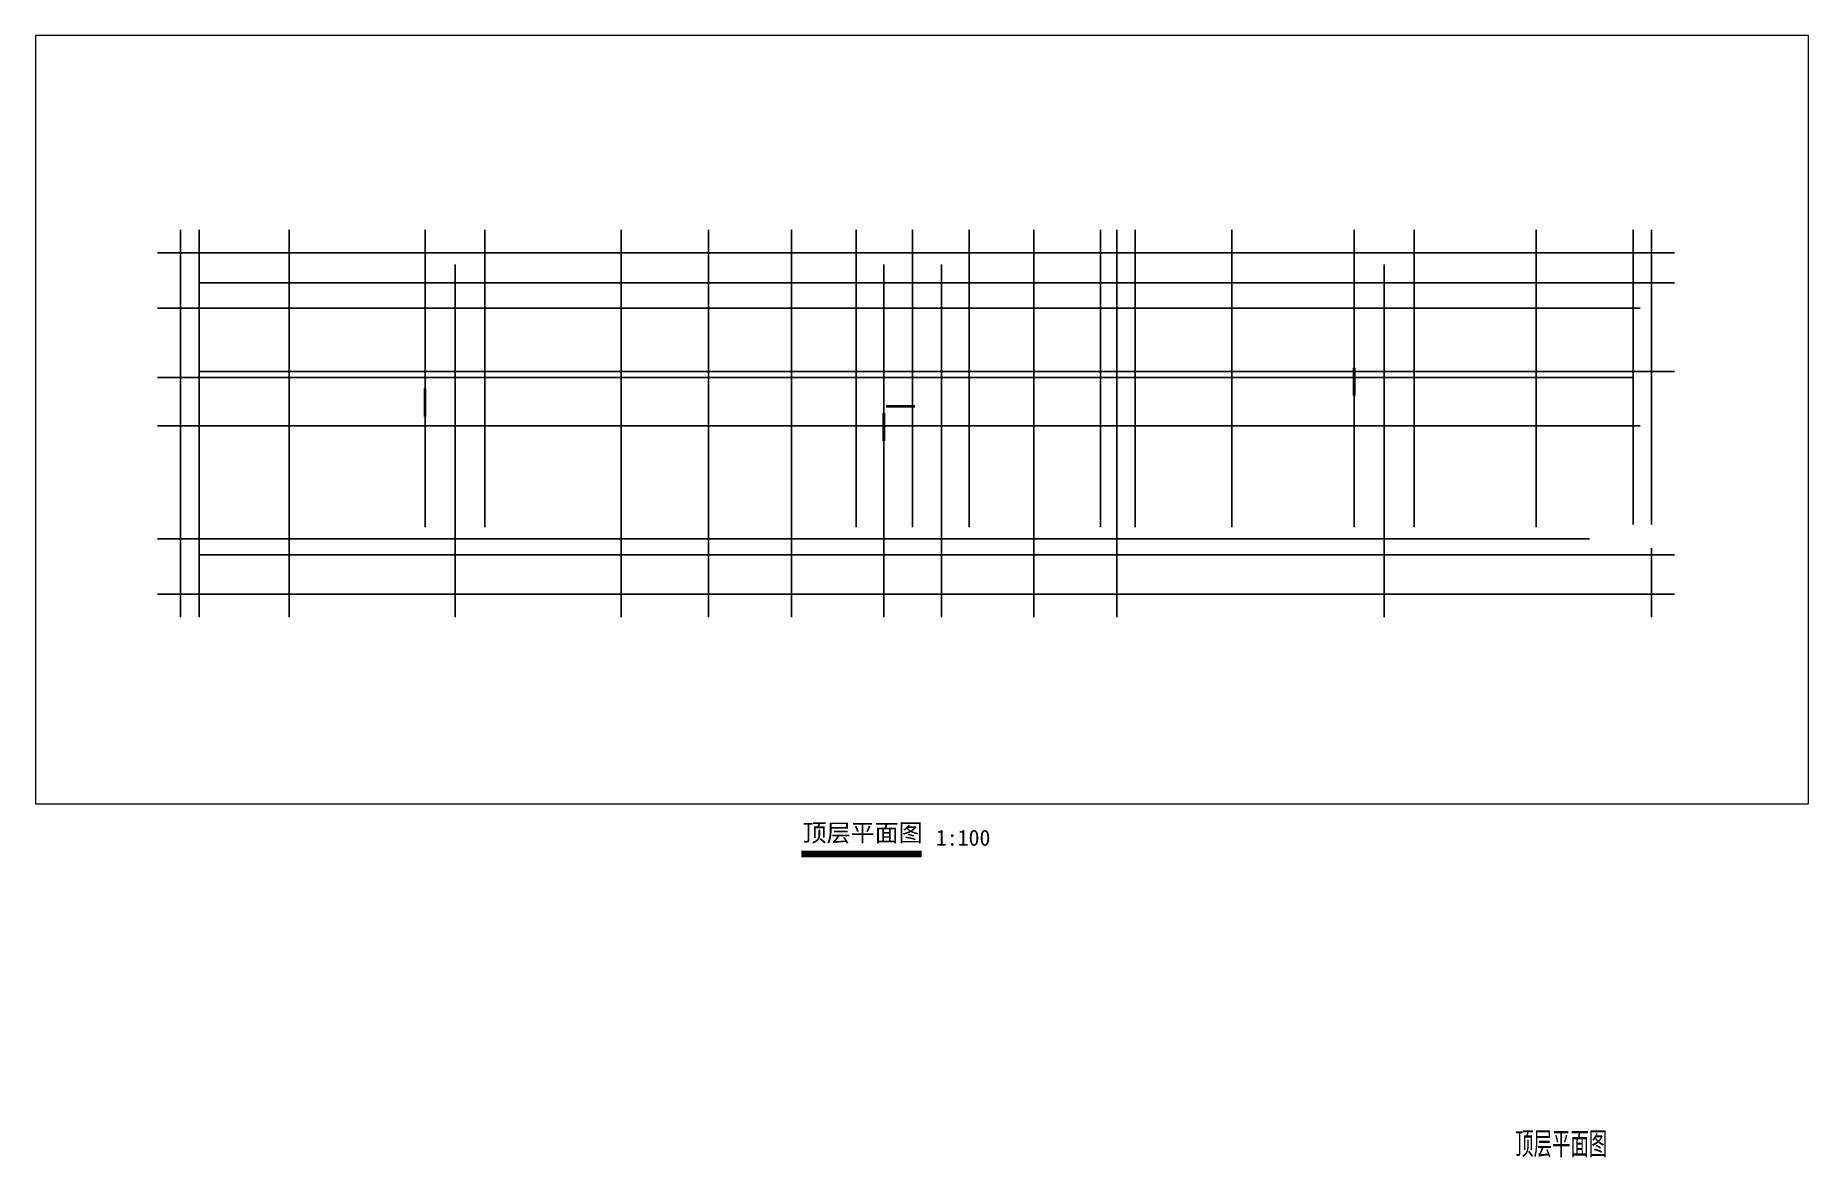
# Paper-space layout 'A' of a CAD drawing. Extents: x 25 to 579, y 20 to 370.
# The model-space entities are those that its viewports show. They can reach past a viewport. Long polylines and large blocks are cut down to what shows.
import ezdxf

# ---------------------------------------------------------------- set-up
doc = ezdxf.new("R2010")
doc.units = 0
doc.header["$LTSCALE"] = 1000
doc.header["$MEASUREMENT"] = 0
doc.layers.add('DOTE', color=1, linetype='Continuous', plot=False)
doc.layers.add('WALL', color=9, linetype='Continuous', lineweight=40)
doc.styles.add('FS', font='simfang.ttf')
doc.styles.get("Standard").update_dxf_attribs({"font": 'gbenor.shx', "bigfont": 'gbcbig.shx'})

msp = doc.modelspace()

# ---------------------------------------------------------------- linework, layer by layer
for p, q in [((50875, 6210), (50875, 7410)), ((50925, 6210), (50925, 7410)), ((10575, 6500), (10575, 5300)), ((10625, 6500), (10625, 5300)), ((30477, 4249), (30475, 5449)), ((30527, 4250), (30525, 5450))]:
    msp.add_line(p, q)
at = {"layer": 'DOTE', "linetype": 'ByBlock'}
for p, q in [((0, -3400), (0, 13400)), ((800, -3400), (800, 13400)), ((4700, -3400), (4700, 13400)), ((10600, 500), (10600, 13400)), ((13200, 500), (13200, 13400)), ((19100, -3400), (19100, 13400)), ((22900, -3400), (22900, 13400)), ((26500, -3400), (26500, 13400)), ((29300, 500), (29300, 13400)), ((31750, 500), (31750, 13400)), ((34200, 500), (34200, 13400)), ((37000, -3400), (37000, 13400)), ((39900, 500), (39900, 13400)), ((40600, -3400), (40600, 13400)), ((41400, 500), (41400, 13400)), ((45600, 500), (45600, 13400)), ((50900, 500), (50900, 13400)), ((53500, 500), (53500, 13400)), ((58800, 500), (58800, 13400)), ((63000, 620), (63000, 13400)), ((63800, 620), (63800, 13400)), ((-1000, 12400), (64800, 12400)), ((11900, -3400), (11900, 11900)), ((30500, -3400), (30500, 11900)), ((33000, -3400), (33000, 11900)), ((52200, -3400), (52200, 11900)), ((800, 11100), (64800, 11100)), ((-1000, 10000), (63300, 10000)), ((-1000, 7000), (63000, 7000)), ((800, 7250), (64800, 7250)), ((-1000, 4900), (63300, 4900)), ((-1000, 0), (61105, 0)), ((800, -700), (64800, -700)), ((63800, -3400), (63800, -412)), ((-1000, -2400), (64800, -2400))]:
    msp.add_line(p, q, dxfattribs=at)
at = {"layer": 'WALL'}
msp.add_lwpolyline([(30600, 5750), (31850, 5750)], dxfattribs=at)

psp = doc.layouts.new('A')

# ---------------------------------------------------------------- linework, layer by layer
at = {"lineweight": 100}
psp.add_line((264.24, 114.76), (301.69, 114.76), dxfattribs=at)
psp.add_line((264.24, 113.76), (301.69, 113.76))

# ---------------------------------------------------------------- texts
at = {"attachment_point": 5, "style": 'FS'}
for s, width, insert, char_height in [('顶层平面图', 42.7135, (283.32, 120.82), 5.5), ('1:100', 29.4641, (314.72, 119.56), 5)]:
    psp.add_mtext_dynamic_manual_height_columns(s, width=width, gutter_width=1750, heights=[0], dxfattribs=dict(at, insert=insert, char_height=char_height))
at = {"insert": (501.5, 23.74), "char_height": 8, "attachment_point": 5}
psp.add_mtext_dynamic_manual_height_columns('顶层平面图', width=95, gutter_width=1750, heights=[0], dxfattribs=at)

# ---------------------------------------------------------------- viewports
at = {"layer": 'Defpoints', "view_target_point": (33892.47, 8825.46)}
psp.add_viewport(center=(301.87, 250.23), size=(553.74, 240), view_center_point=(-1736.47, -3655.93), view_height=33333.3337, dxfattribs=at)

doc.saveas('drawing.dxf')
